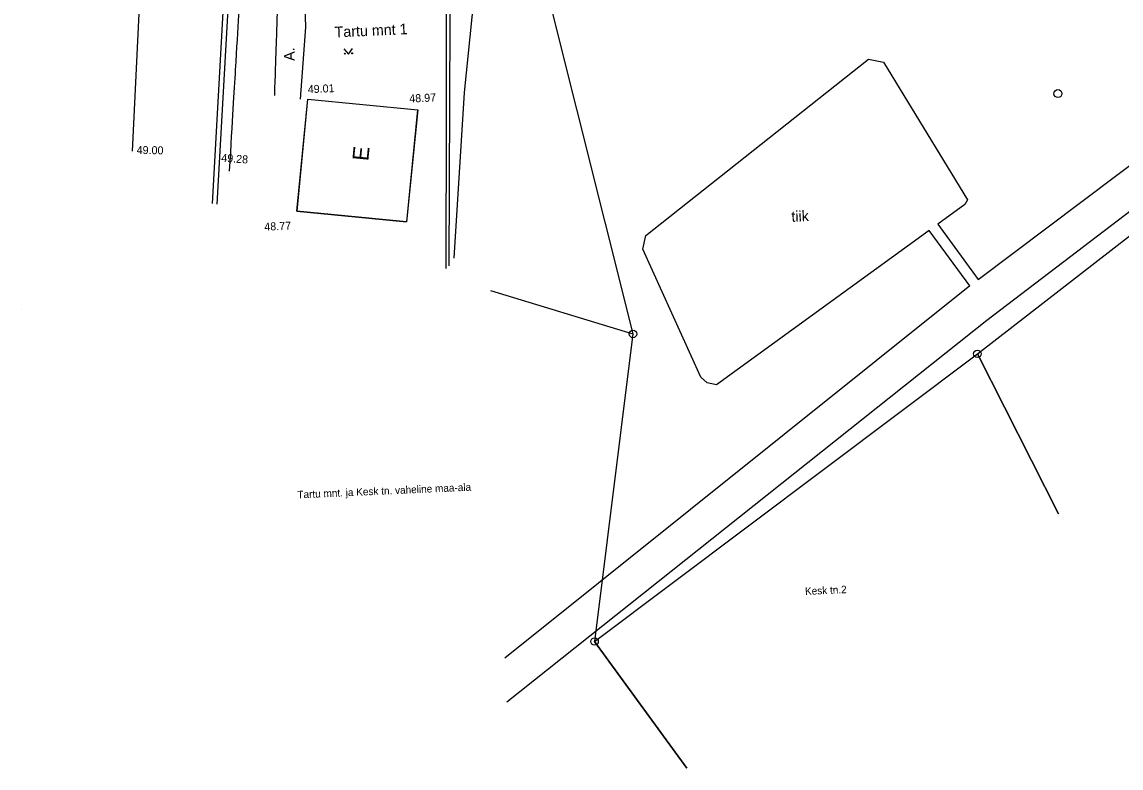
# Model space of a CAD drawing. Extents: x 641365 to 641732, y 6455958 to 6456264.
# Drawn here: x 641417.9 to 641520.9, y 6455958.3 to 6456028.2 of the extents above; entities that cross this region are included whole.
import ezdxf

# ---------------------------------------------------------------- set-up
doc = ezdxf.new("R2010")
doc.units = 0
for name, color, linetype in [('15_veetrass', 7, 'Continuous'), ('17_side_tunnuspost', 7, 'Continuous'), ('Level 1', 7, 'Continuous'), ('Level 15', 7, 'Continuous'), ('Level 23', 7, 'Continuous'), ('Level 30', 7, 'Continuous'), ('Level 34', 7, 'Continuous'), ('Level 40', 7, 'Continuous'), ('Level 41', 7, 'Continuous'), ('Level 44', 7, 'Continuous'), ('Level 49', 7, 'Continuous'), ('Level 59', 7, 'Continuous'), ('Level 6', 7, 'Continuous'), ('Level 8', 7, 'Continuous'), ('SIDEKAEV', 7, 'Continuous')]:
    doc.layers.add(name, color=color, linetype=linetype)

# ---------------------------------------------------------------- blocks, each defined once
blk = doc.blocks.new('VMURU_')
at = {"layer": '15_veetrass'}
for p, q in [((-403, 505), (0, 0)), ((0, 0), (397, 505))]:
    blk.add_line(p, q, dxfattribs=at)
for centre, radius in [((-353, 55), 42.8), ((347, 55), 45.2)]:
    blk.add_circle(centre, radius, dxfattribs=at)
blk = doc.blocks.new('PIIRI4')
at = {"layer": 'SIDEKAEV'}
blk.add_circle((0, 0), 350, dxfattribs=at)
blk = doc.blocks.new('PMEHIT')
at = {"layer": '17_side_tunnuspost'}
blk.add_circle((0, 0), 376, dxfattribs=at)

msp = doc.modelspace()

# ---------------------------------------------------------------- linework, layer by layer
at = {"layer": 'Level 1'}
for p, q in [((641443.67, 6456010.45), (641444.69, 6456020.95)), ((641444.69, 6456020.95), (641454.97, 6456019.93)), ((641453.95, 6456009.45), (641454.97, 6456019.95)), ((641443.66, 6456010.45), (641453.93, 6456009.44))]:
    msp.add_line(p, q, dxfattribs=at)
msp.add_lwpolyline([(641454.97, 6456019.95), (641453.93, 6456009.44), (641443.66, 6456010.45), (641444.69, 6456020.95), (641454.97, 6456019.93)], dxfattribs=at)
at = {"layer": 'Level 15'}
for p, q in [((641461.22, 6456040.28), (641459.34, 6456021.57)), ((641459.34, 6456021.57), (641458.36, 6456006.05))]:
    msp.add_line(p, q, dxfattribs=at)
for points in [[(641460.48, 6456039.78), (641460.45, 6456039.21), (641460.01, 6456038.43), (641459.76, 6456037.69), (641457.65, 6456036.08), (641457.64, 6456019.28), (641457.61, 6456005.09)], [(641457.92, 6456005.33), (641458.03, 6456036), (641460.04, 6456037.61), (641460.54, 6456038.61), (641460.73, 6456039.13), (641460.79, 6456040.01)]]:
    msp.add_lwpolyline(points, dxfattribs=at)
at = {"layer": 'Level 23'}
msp.add_lwpolyline([(641436.19, 6456011.11), (641437.21, 6456029.38), (641436.33, 6456054.35)], dxfattribs=at)
at = {"layer": 'Level 30'}
for points in [[(641423.78, 6456055.56), (641425.7, 6456055.31), (641427.26, 6456054.15), (641428.36, 6456045.19), (641428.83, 6456038.45), (641428.94, 6456030.93), (641428.21, 6456016.07)], [(641444.32, 6456032.53), (641444.46, 6456027.68), (641443.95, 6456020.95)]]:
    msp.add_lwpolyline(points, dxfattribs=at)
msp.add_open_spline([(641441.58, 6456021.28), (641441.7, 6456025.03), (641441.83, 6456028.77), (641441.95, 6456032.52), (641442.02, 6456034.81), (641441.83, 6456037.09), (641441.75, 6456039.38), (641441.71, 6456040.7), (641441.66, 6456042.02), (641441.44, 6456043.34), (641441.33, 6456043.98), (641440.67, 6456044.56), (641440.19, 6456044.83), (641439.51, 6456045.2), (641437.87, 6456044.37), (641437.81, 6456043.45), (641437.73, 6456042.14), (641437.8, 6456040.84), (641437.84, 6456039.53), (641437.95, 6456036.04), (641438.41, 6456032.54), (641438.2, 6456029.06), (641437.91, 6456024.1), (641437.61, 6456019.15), (641437.32, 6456014.2)], degree=3, dxfattribs=at)
at = {"layer": 'Level 34'}
msp.add_line((641506.68, 6456003.46), (641463.13, 6455968.61), dxfattribs=at)
for points in [[(641590.56, 6456067.32), (641591.29, 6456067.79), (641591.91, 6456067.44), (641592.71, 6456066.49), (641593.05, 6456065.09), (641545.15, 6456028.29), (641508.29, 6456000.23), (641463.32, 6455964.49)], [(641507.47, 6456004.06), (641543.15, 6456030.92), (641590.56, 6456067.32)], [(641506.68, 6456003.46), (641502.89, 6456008.64), (641482.95, 6455994.19), (641482.09, 6455994.37), (641481.51, 6455994.92), (641476.06, 6456006.91), (641476.33, 6456008.19), (641497.21, 6456024.68)], [(641497.21, 6456024.68), (641498.62, 6456024.39), (641506.49, 6456011.53), (641506.23, 6456011.07), (641503.7, 6456009.23), (641507.47, 6456004.06)]]:
    msp.add_lwpolyline(points, dxfattribs=at)
at = {"layer": 'Level 40'}
for p, q in [((641465.5, 6456037.36), (641475.14, 6455998.96)), ((641507.4, 6455997.1), (641512.65, 6455986.74)), ((641479.24, 6455959.62), (641471.54, 6455970.16))]:
    msp.add_line(p, q, dxfattribs=at)
for points in [[(641514.99, 6455982.13), (641507.4, 6455997.1), (641534.27, 6456017.92)], [(641461.8, 6456003.02), (641475.14, 6455998.96), (641471.54, 6455970.16), (641480.19, 6455958.32)], [(641480.19, 6455958.32), (641471.54, 6455970.16), (641507.4, 6455997.1), (641514.99, 6455982.13)]]:
    msp.add_lwpolyline(points, dxfattribs=at)
at = {"layer": 'Level 49'}
for p, q in [((641443.46, 6456008.6), (641443.46, 6456008.6)), ((641417.9, 6456001.28), (641417.9, 6456001.28)), ((641417.9, 6456001.28), (641417.9, 6456001.28)), ((641475.14, 6455998.96), (641475.14, 6455998.96)), ((641507.4, 6455997.1), (641507.4, 6455997.1)), ((641471.54, 6455970.16), (641471.54, 6455970.16))]:
    msp.add_line(p, q, dxfattribs=at)
at = {"layer": 'Level 59'}
msp.add_lwpolyline([(641423.63, 6456107.37), (641436.1, 6456055.98), (641436.77, 6456030.23), (641435.72, 6456011.16)], dxfattribs=at)
at = {"layer": 'Level 6'}
for p, q in [((641444.69, 6456020.95), (641444.69, 6456020.95)), ((641454.97, 6456019.93), (641454.97, 6456019.93)), ((641443.67, 6456010.45), (641443.67, 6456010.45))]:
    msp.add_line(p, q, dxfattribs=at)
at = {"layer": 'Level 8'}
for p, q in [((641441.58, 6456021.28), (641441.58, 6456021.28)), ((641443.94, 6456021.01), (641443.94, 6456021.01)), ((641428.22, 6456015.96), (641428.22, 6456015.96)), ((641437.3, 6456013.98), (641437.3, 6456013.98))]:
    msp.add_line(p, q, dxfattribs=at)

# ---------------------------------------------------------------- block references
at = {"layer": 'Level 40', "xscale": 0.000999899204062466, "yscale": 0.000999899204062466, "rotation": 2.5639589985265703}
for p in [(641475.14, 6455998.96), (641507.4, 6455997.1), (641471.54, 6455970.16)]:
    msp.add_blockref('PIIRI4', p, dxfattribs=at)
at = {"layer": 'Level 41', "xscale": 0.0009998992040624658, "yscale": 0.0009998992040624658, "rotation": 2.5639589985265703}
msp.add_blockref('PMEHIT', (641514.95, 6456021.46), dxfattribs=at)
at = {"layer": 'Level 44', "xscale": 0.0009998992040624658, "yscale": 0.0009998992040624658, "rotation": 2.5639589985265703}
msp.add_blockref('VMURU_', (641448.49, 6456025.16), dxfattribs=at)

# ---------------------------------------------------------------- texts
at = {"layer": 'Level 1'}
msp.add_text('E', height=1.5, rotation=84.4646, dxfattribs=at).set_placement((641450.34, 6456015.11))
at = {"layer": 'Level 30'}
msp.add_text('A.', height=1, rotation=91.5576, dxfattribs=at).set_placement((641443.46, 6456024.53))
at = {"layer": 'Level 34'}
msp.add_text('tiik', height=1, rotation=2.564, dxfattribs=at).set_placement((641490, 6456009.45))
at = {"layer": 'Level 40'}
for s, height, p in [('Tartu mnt 1', 0.9999, (641447.21, 6456026.72)), ('Tartu mnt. ja Kesk tn. vaheline maa-ala', 0.6999, (641443.72, 6455983.56)), ('Kesk tn.2', 0.7, (641491.27, 6455974.52))]:
    msp.add_text(s, height=height, rotation=2.564, dxfattribs=at).set_placement(p)
at = {"layer": 'Level 59'}
for s, rotation, p in [('49.01', 2.564, (641444.69, 6456021.49)), ('48.97', 2.564, (641454.2, 6456020.62)), ('49.00', 359.1552, (641428.64, 6456015.81)), ('49.28', 355.8716, (641436.55, 6456015.09)), ('48.77', 2.564, (641440.62, 6456008.62))]:
    msp.add_text(s, height=0.75, rotation=rotation, dxfattribs=at).set_placement(p)

doc.saveas('drawing.dxf')
